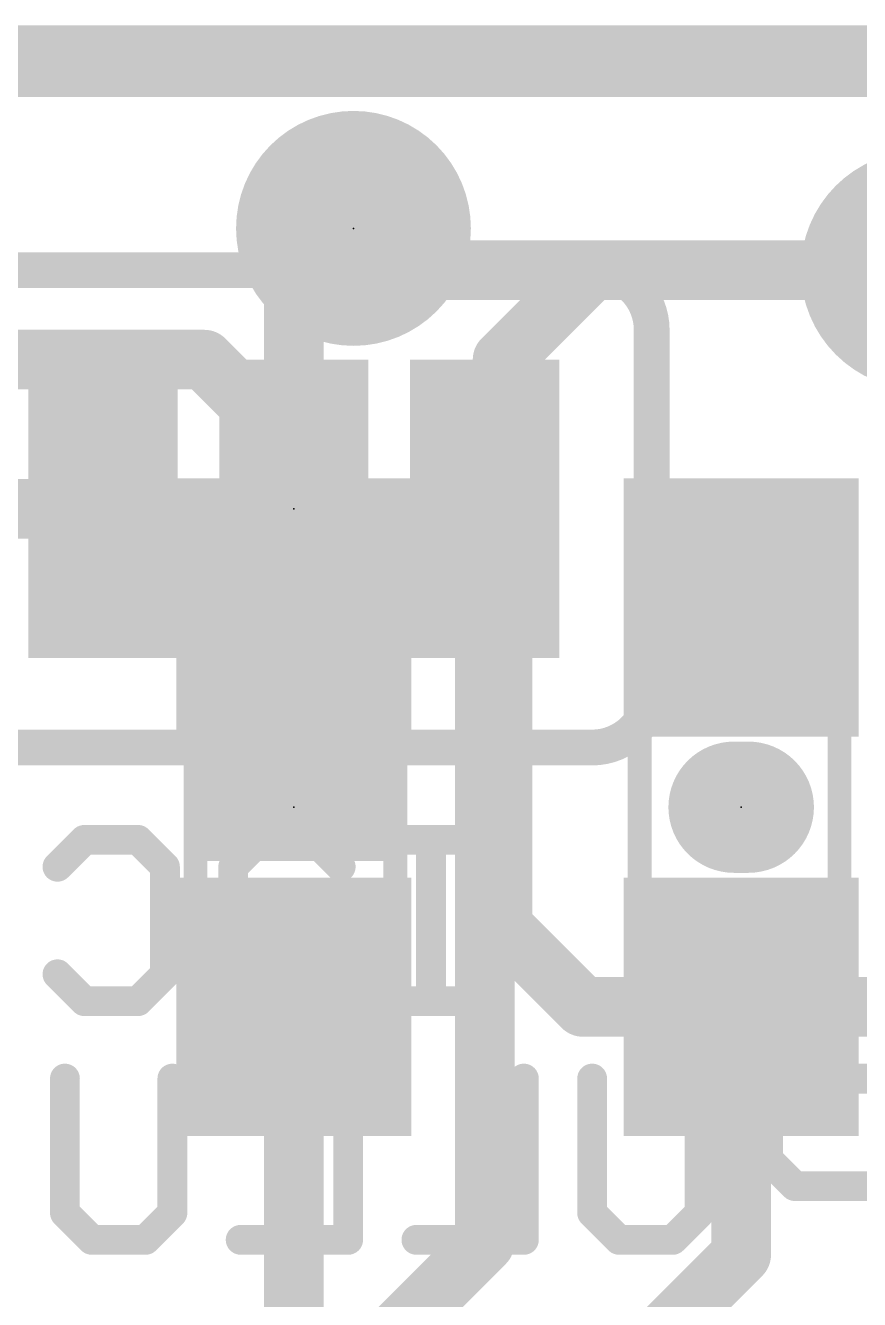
# Model space of a CAD drawing. Extents: x 0 to 108, y -22 to 15.
# Drawn here: x 6.48 to 10.03, y 9.97 to 15.39 of the extents above; entities that cross this region are included whole.
import ezdxf

# ---------------------------------------------------------------- set-up
doc = ezdxf.new("R2010")
doc.units = 0
for name, color, linetype in [('1', 12, 'CONTINUOUS'), ('16', 132, 'CONTINUOUS'), ('18', 110, 'CONTINUOUS'), ('20', 53, 'CONTINUOUS'), ('21', 41, 'CONTINUOUS'), ('22', 40, 'CONTINUOUS'), ('23', 53, 'CONTINUOUS'), ('24', 53, 'CONTINUOUS'), ('51', 53, 'CONTINUOUS')]:
    doc.layers.add(name, color=color, linetype=linetype)

# ---------------------------------------------------------------- blocks, each defined once
blk = doc.blocks.new('RECT')
blk.add_solid([(-0.5, -0.5), (0.5, -0.5), (-0.5, 0.5), (0.5, 0.5)])
blk = doc.blocks.new('PIE')
at = {"const_width": 0.5}
blk.add_lwpolyline([(0, -0.25, 1), (0, 0.25, 1), (0, -0.25)], format="xyb", dxfattribs=at)
blk = doc.blocks.new('ROUNDV')
at = {"const_width": 0.5}
blk.add_lwpolyline([(0, -0.25, 1), (0, 0.25, 1), (0, -0.25)], format="xyb", dxfattribs=at)

msp = doc.modelspace()

# ---------------------------------------------------------------- linework, layer by layer
at = {"layer": '1'}
for points, const_width in [([(15.24, 15.24), (0, 15.24)], 0.3048), ([(8.509, 13.97), (8.89, 14.351)], 0.254), ([(8.89, 14.351), (10.287, 14.351)], 0.254), ([(7.239, 13.97), (3.81, 13.97)], 0.254), ([(7.62, 13.589), (7.239, 13.97)], 0.254), ([(8.509, 11.557), (8.509, 13.97)], 0.254), ([(7.62, 12.915), (7.62, 13.589)], 0.254), ([(8.851, 11.215), (8.509, 11.557)], 0.254), ([(7.62, 9.398), (7.62, 11.215)], 0.254), ([(9.525, 11.215), (8.851, 11.215)], 0.254), ([(9.525, 11.215), (10.375, 11.215)], 0.254), ([(9.525, 11.215), (9.525, 10.16)], 0.254), ([(9.525, 10.16), (8.89, 9.525)], 0.254)]:
    msp.add_lwpolyline(points, dxfattribs=dict(at, const_width=const_width))
at = {"layer": '1', "const_width": 0.127}
for points in [[(8.89, 14.4145, 1), (8.89, 14.2875)], [(8.9349, 14.3061, 1), (8.8451, 14.3959)], [(7.2839, 14.0149, 1), (7.1941, 13.9251)], [(7.239, 13.9065, 1), (7.239, 14.0335)], [(8.5725, 13.97, 1), (8.4455, 13.97)], [(8.4641, 14.0149, 1), (8.5539, 13.9251)], [(7.6835, 13.589, 1), (7.5565, 13.589)], [(7.5751, 13.5441, 1), (7.6649, 13.6339)], [(7.5565, 12.915, 1), (7.6835, 12.915)], [(8.5539, 11.6019, 1), (8.4641, 11.5121)], [(8.4455, 11.557, 1), (8.5725, 11.557)], [(7.6835, 11.215, 1), (7.5565, 11.215)], [(8.851, 11.2785, 1), (8.851, 11.1515)], [(9.525, 11.2785, 1), (9.525, 11.1515)], [(9.5885, 11.215, 1), (9.4615, 11.215)], [(9.525, 11.1515, 1), (9.525, 11.2785)], [(8.8061, 11.1701, 1), (8.8959, 11.2599)], [(9.5699, 10.1151, 1), (9.4801, 10.2049)], [(9.4615, 10.16, 1), (9.5885, 10.16)]]:
    msp.add_lwpolyline(points, format="xyb", dxfattribs=at)
at = {"layer": '16'}
for points, const_width in [([(15.24, 15.24), (0, 15.24)], 0.2032), ([(7.62, 14.224), (7.747, 14.351)], 0.254), ([(7.747, 14.351), (10.287, 14.351)], 0.254), ([(7.62, 13.335), (7.62, 14.224)], 0.254), ([(6.8072, 13.335), (5.08, 13.335)], 0.254), ([(8.4328, 13.335), (8.4328, 10.2108)], 0.254), ([(6.604, 13.335), (7.366, 13.335)], 0.2032), ([(7.874, 13.335), (8.636, 13.335)], 0.2032), ([(7.62, 9.398), (8.4328, 10.2108)], 0.254)]:
    msp.add_lwpolyline(points, dxfattribs=dict(at, const_width=const_width))
for points, const_width in [([(7.747, 14.4145, 1), (7.747, 14.2875)], 0.127), ([(7.7919, 14.3061, 1), (7.7021, 14.3959)], 0.127), ([(7.6835, 14.224, 1), (7.5565, 14.224)], 0.127), ([(7.5751, 14.2689, 1), (7.6649, 14.1791)], 0.127), ([(6.8072, 13.2715, 1), (6.8072, 13.3985)], 0.127), ([(8.4963, 13.335, 1), (8.3693, 13.335)], 0.127), ([(6.604, 13.3858, 1), (6.604, 13.2842)], 0.1016), ([(7.366, 13.2842, 1), (7.366, 13.3858)], 0.1016), ([(7.5565, 13.335, 1), (7.6835, 13.335)], 0.127), ([(7.874, 13.3858, 1), (7.874, 13.2842)], 0.1016), ([(8.636, 13.2842, 1), (8.636, 13.3858)], 0.1016), ([(8.4777, 10.1659, 1), (8.3879, 10.2557)], 0.127), ([(8.3693, 10.2108, 1), (8.4963, 10.2108)], 0.127)]:
    msp.add_lwpolyline(points, format="xyb", dxfattribs=dict(at, const_width=const_width))
at = {"layer": '20', "const_width": 0.2032}
msp.add_lwpolyline([(15.24, 15.24), (0, 15.24)], dxfattribs=at)
at = {"layer": '21', "const_width": 0.5588}
msp.add_lwpolyline([(9.4945, 12.065), (9.5555, 12.065)], dxfattribs=at)
at = {"layer": '21', "const_width": 0.2794}
for points in [[(9.4945, 12.2047, 1), (9.4945, 11.9253)], [(9.5555, 11.9253, 1), (9.5555, 12.2047)]]:
    msp.add_lwpolyline(points, format="xyb", dxfattribs=at)
at = {"layer": '22'}
for points, const_width in [([(8.89, 14.351), (6.35, 14.351)], 0.1524), ([(9.144, 14.097), (9.144, 12.573)], 0.1524), ([(6.35, 12.319), (8.89, 12.319)], 0.1524), ([(6.6136, 11.8115), (6.728, 11.9259)], 0.127), ([(6.728, 11.9259), (6.9567, 11.9259)], 0.127), ([(6.9567, 11.9259), (7.0711, 11.8115)], 0.127), ([(7.362, 11.8115), (7.4764, 11.9259)], 0.127), ([(7.4764, 11.9259), (7.7052, 11.9259)], 0.127), ([(7.7052, 11.9259), (7.8196, 11.8115)], 0.127), ([(8.3185, 11.9259), (8.0897, 11.9259)], 0.127), ([(8.2041, 11.2395), (8.2041, 11.9259)], 0.127), ([(7.0711, 11.8115), (7.0711, 11.3539)], 0.127), ([(7.362, 11.6971), (7.362, 11.8115)], 0.127), ([(7.8196, 11.2395), (7.362, 11.6971)], 0.127), ([(6.728, 11.2395), (6.6136, 11.3539)], 0.127), ([(7.0711, 11.3539), (6.9567, 11.2395)], 0.127), ([(6.9567, 11.2395), (6.728, 11.2395)], 0.127), ([(7.362, 11.2395), (7.8196, 11.2395)], 0.127), ([(8.3185, 11.2395), (8.0897, 11.2395)], 0.127), ([(6.6452, 10.3379), (6.6452, 10.9099)], 0.127), ([(7.1028, 10.9099), (7.1028, 10.3379)], 0.127), ([(7.8513, 10.9099), (7.8513, 10.2235)], 0.127), ([(8.5997, 10.9099), (8.5997, 10.2235)], 0.127), ([(8.8905, 10.3379), (8.8905, 10.9099)], 0.127), ([(9.3481, 10.9099), (9.3481, 10.3379)], 0.127), ([(9.7533, 10.9099), (9.6389, 10.7955)], 0.127), ([(10.0965, 10.9099), (9.7533, 10.9099)], 0.127), ([(9.6389, 10.7955), (9.6389, 10.5667)], 0.127), ([(9.6389, 10.5667), (9.7533, 10.4523)], 0.127), ([(9.7533, 10.4523), (10.0965, 10.4523)], 0.127), ([(6.7596, 10.2235), (6.6452, 10.3379)], 0.127), ([(7.1028, 10.3379), (6.9884, 10.2235)], 0.127), ([(9.0049, 10.2235), (8.8905, 10.3379)], 0.127), ([(9.3481, 10.3379), (9.2337, 10.2235)], 0.127), ([(6.9884, 10.2235), (6.7596, 10.2235)], 0.127), ([(7.8513, 10.2235), (7.3937, 10.2235)], 0.127), ([(8.5997, 10.2235), (8.1421, 10.2235)], 0.127), ([(9.2337, 10.2235), (9.0049, 10.2235)], 0.127)]:
    msp.add_lwpolyline(points, dxfattribs=dict(at, const_width=const_width))
for points, const_width in [([(9.144, 14.097, 0.4142), (8.89, 14.351)], 0.1524), ([(8.89, 14.3891, 1), (8.89, 14.3129)], 0.0762), ([(8.89, 14.3129, 1), (8.89, 14.3891)], 0.0762), ([(9.1821, 14.097, 1), (9.1059, 14.097)], 0.0762), ([(9.1059, 14.097, 1), (9.1821, 14.097)], 0.0762), ([(8.89, 12.319, 0.4142), (9.144, 12.573)], 0.1524), ([(9.1821, 12.573, 1), (9.1059, 12.573)], 0.0762), ([(9.1059, 12.573, 1), (9.1821, 12.573)], 0.0762), ([(8.89, 12.3571, 1), (8.89, 12.2809)], 0.0762), ([(8.89, 12.2809, 1), (8.89, 12.3571)], 0.0762), ([(6.728, 11.9576, 1), (6.728, 11.8941)], 0.0635), ([(6.7504, 11.9034, 1), (6.7055, 11.9483)], 0.0635), ([(6.9792, 11.9483, 1), (6.9343, 11.9034)], 0.0635), ([(6.9567, 11.8941, 1), (6.9567, 11.9576)], 0.0635), ([(7.4764, 11.9576, 1), (7.4764, 11.8941)], 0.0635), ([(7.4988, 11.9034, 1), (7.4539, 11.9483)], 0.0635), ([(7.7276, 11.9483, 1), (7.6827, 11.9034)], 0.0635), ([(7.7052, 11.8941, 1), (7.7052, 11.9576)], 0.0635), ([(8.0897, 11.9576, 1), (8.0897, 11.8941)], 0.0635), ([(8.2359, 11.9259, 1), (8.1724, 11.9259)], 0.0635), ([(8.3185, 11.8941, 1), (8.3185, 11.9576)], 0.0635), ([(6.5911, 11.8339, 1), (6.636, 11.789)], 0.0635), ([(7.1029, 11.8115, 1), (7.0394, 11.8115)], 0.0635), ([(7.0487, 11.789, 1), (7.0936, 11.8339)], 0.0635), ([(7.3937, 11.8115, 1), (7.3302, 11.8115)], 0.0635), ([(7.3395, 11.8339, 1), (7.3844, 11.789)], 0.0635), ([(7.7971, 11.789, 1), (7.842, 11.8339)], 0.0635), ([(7.3302, 11.6971, 1), (7.3937, 11.6971)], 0.0635), ([(7.3844, 11.7195, 1), (7.3395, 11.6746)], 0.0635), ([(6.636, 11.3763, 1), (6.5911, 11.3314)], 0.0635), ([(7.0936, 11.3314, 1), (7.0487, 11.3763)], 0.0635), ([(7.0394, 11.3539, 1), (7.1029, 11.3539)], 0.0635), ([(6.728, 11.2713, 1), (6.728, 11.2078)], 0.0635), ([(6.7055, 11.217, 1), (6.7504, 11.262)], 0.0635), ([(6.9343, 11.262, 1), (6.9792, 11.217)], 0.0635), ([(6.9567, 11.2078, 1), (6.9567, 11.2713)], 0.0635), ([(7.362, 11.2713, 1), (7.362, 11.2078)], 0.0635), ([(7.7971, 11.217, 1), (7.842, 11.262)], 0.0635), ([(7.8196, 11.2078, 1), (7.8196, 11.2713)], 0.0635), ([(8.0897, 11.2713, 1), (8.0897, 11.2078)], 0.0635), ([(8.3185, 11.2078, 1), (8.3185, 11.2713)], 0.0635), ([(8.1724, 11.2395, 1), (8.2359, 11.2395)], 0.0635), ([(6.677, 10.9099, 1), (6.6135, 10.9099)], 0.0635), ([(7.1346, 10.9099, 1), (7.0711, 10.9099)], 0.0635), ([(7.883, 10.9099, 1), (7.8195, 10.9099)], 0.0635), ([(8.6314, 10.9099, 1), (8.5679, 10.9099)], 0.0635), ([(8.9222, 10.9099, 1), (8.8587, 10.9099)], 0.0635), ([(9.3798, 10.9099, 1), (9.3163, 10.9099)], 0.0635), ([(9.7533, 10.9416, 1), (9.7533, 10.8781)], 0.0635), ([(9.7758, 10.8874, 1), (9.7309, 10.9323)], 0.0635), ([(9.6707, 10.7955, 1), (9.6072, 10.7955)], 0.0635), ([(9.6165, 10.8179, 1), (9.6614, 10.773)], 0.0635), ([(9.6614, 10.5891, 1), (9.6165, 10.5442)], 0.0635), ([(9.6072, 10.5667, 1), (9.6707, 10.5667)], 0.0635), ([(9.7533, 10.484, 1), (9.7533, 10.4205)], 0.0635), ([(9.7309, 10.4298, 1), (9.7758, 10.4747)], 0.0635), ([(6.6677, 10.3603, 1), (6.6228, 10.3154)], 0.0635), ([(6.6135, 10.3379, 1), (6.677, 10.3379)], 0.0635), ([(7.0711, 10.3379, 1), (7.1346, 10.3379)], 0.0635), ([(7.1253, 10.3154, 1), (7.0804, 10.3603)], 0.0635), ([(8.9129, 10.3603, 1), (8.868, 10.3154)], 0.0635), ([(8.8587, 10.3379, 1), (8.9222, 10.3379)], 0.0635), ([(9.3163, 10.3379, 1), (9.3798, 10.3379)], 0.0635), ([(9.3705, 10.3154, 1), (9.3256, 10.3603)], 0.0635), ([(6.7596, 10.2553, 1), (6.7596, 10.1918)], 0.0635), ([(6.7372, 10.201, 1), (6.7821, 10.246)], 0.0635), ([(6.966, 10.246, 1), (7.0109, 10.201)], 0.0635), ([(6.9884, 10.1918, 1), (6.9884, 10.2553)], 0.0635), ([(7.3937, 10.2553, 1), (7.3937, 10.1918)], 0.0635), ([(7.8195, 10.2235, 1), (7.883, 10.2235)], 0.0635), ([(7.8513, 10.1918, 1), (7.8513, 10.2553)], 0.0635), ([(8.1421, 10.2553, 1), (8.1421, 10.1918)], 0.0635), ([(8.5679, 10.2235, 1), (8.6314, 10.2235)], 0.0635), ([(8.5997, 10.1918, 1), (8.5997, 10.2553)], 0.0635), ([(9.0049, 10.2553, 1), (9.0049, 10.1918)], 0.0635), ([(8.9824, 10.201, 1), (9.0273, 10.246)], 0.0635), ([(9.2112, 10.246, 1), (9.2561, 10.201)], 0.0635), ([(9.2337, 10.1918, 1), (9.2337, 10.2553)], 0.0635)]:
    msp.add_lwpolyline(points, format="xyb", dxfattribs=dict(at, const_width=const_width))
at = {"layer": '23'}
for p in [(7.874, 14.5288), (7.62, 12.065), (9.525, 12.065)]:
    msp.add_point(p, dxfattribs=at)
at = {"layer": '24'}
msp.add_point((7.62, 13.335), dxfattribs=at)
at = {"layer": '51', "const_width": 0.1016}
for points in [[(7.201, 12.421), (7.201, 11.709)], [(8.052, 12.421), (8.052, 11.709)], [(9.093, 11.709), (9.093, 12.421)], [(9.944, 11.709), (9.944, 12.421)]]:
    msp.add_lwpolyline(points, dxfattribs=at)
at = {"layer": '51', "const_width": 0.0508}
for points in [[(7.2264, 12.421, 1), (7.1756, 12.421)], [(8.0774, 12.421, 1), (8.0266, 12.421)], [(9.1184, 12.421, 1), (9.0676, 12.421)], [(9.9694, 12.421, 1), (9.9186, 12.421)], [(7.1756, 11.709, 1), (7.2264, 11.709)], [(8.0266, 11.709, 1), (8.0774, 11.709)], [(9.0676, 11.709, 1), (9.1184, 11.709)], [(9.9186, 11.709, 1), (9.9694, 11.709)]]:
    msp.add_lwpolyline(points, format="xyb", dxfattribs=at)

# ---------------------------------------------------------------- block references
at = {"layer": '1'}
msp.add_blockref('PIE', (7.874, 14.5288), dxfattribs=at)
at = {"layer": '1', "xscale": 1.1}
for p, rotation in [((7.62, 12.915), 270), ((9.525, 12.915), 90), ((7.62, 11.215), 270), ((9.525, 11.215), 90)]:
    msp.add_blockref('RECT', p, dxfattribs=dict(at, rotation=rotation))
at = {"layer": '16', "xscale": 0.635, "yscale": 1.27}
for p in [(6.8072, 13.335), (7.62, 13.335), (8.4328, 13.335)]:
    msp.add_blockref('RECT', p, dxfattribs=at)
at = {"layer": '18', "xscale": 1.016, "yscale": 1.016}
msp.add_blockref('ROUNDV', (10.287, 14.351), dxfattribs=at)
msp.add_blockref('ROUNDV', (10.287, 14.351), dxfattribs=at)
at = {"layer": '21', "xscale": 0.4572, "yscale": 0.762, "rotation": 270}
msp.add_blockref('RECT', (7.62, 12.065), dxfattribs=at)
at = {"layer": '51', "xscale": 0.5001, "yscale": 0.95}
for p, rotation in [((7.6251, 12.6532), 270), ((9.5199, 12.6453), 90), ((7.6251, 11.4848), 270), ((9.5199, 11.4769), 90)]:
    msp.add_blockref('RECT', p, dxfattribs=dict(at, rotation=rotation))

doc.saveas('drawing.dxf')
